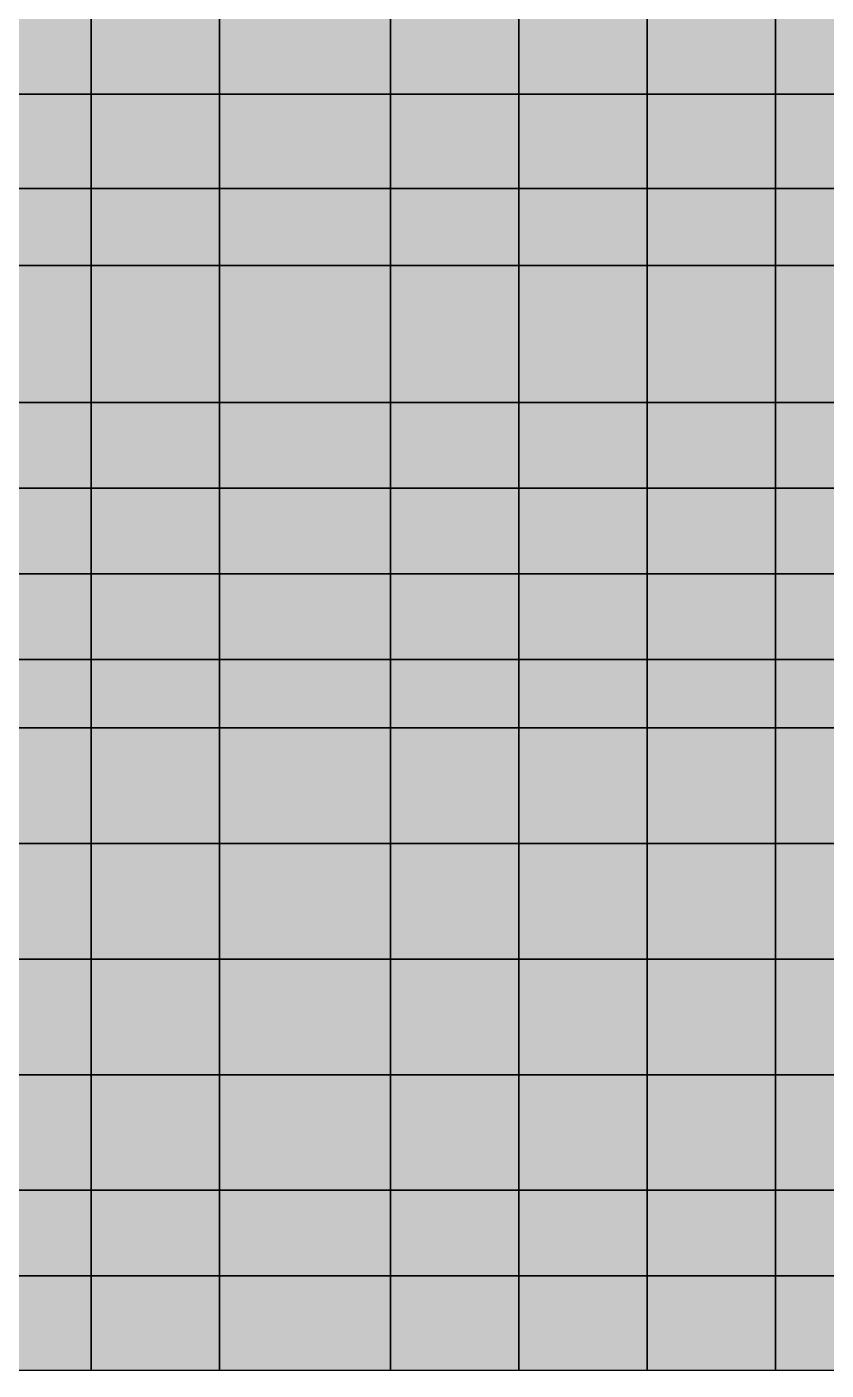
# Model space of a CAD drawing. Header units: inches. Extents: x -100 to 100, y -41 to 41.
# Drawn here: x -13.75 to -4.41, y -41.4 to -25.71 of the extents above; entities that cross this region are included whole.
import ezdxf

# ---------------------------------------------------------------- set-up
doc = ezdxf.new("R2010")
doc.units = ezdxf.units.IN
doc.header["$MEASUREMENT"] = 0

msp = doc.modelspace()

# ---------------------------------------------------------------- linework, layer by layer
at = {"color": 18, "true_color": 0x000000, "transparency": 33554532}
for p, q in [((-13, -26.5), (-13, -25.5)), ((-13, -25.5), (-13, -26.5)), ((-11.5, -26.5), (-11.5, -25.5)), ((-11.5, -25.5), (-11.5, -26.5)), ((-9.5, -25.5), (-9.5, -26.5)), ((-9.5, -26.5), (-9.5, -25.5)), ((-8, -26.5), (-8, -25.5)), ((-8, -25.5), (-8, -26.5)), ((-6.5, -26.5), (-6.5, -25.5)), ((-6.5, -25.5), (-6.5, -26.5)), ((-5, -26.5), (-5, -25.5)), ((-5, -25.5), (-5, -26.5)), ((-13, -26.5), (-14.5, -26.5)), ((-14.5, -26.5), (-13, -26.5)), ((-13, -27.6), (-13, -26.5)), ((-11.5, -26.5), (-13, -26.5)), ((-13, -26.5), (-13, -27.6)), ((-13, -26.5), (-11.5, -26.5)), ((-11.5, -27.6), (-11.5, -26.5)), ((-9.5, -26.5), (-11.5, -26.5)), ((-11.5, -26.5), (-11.5, -27.6)), ((-11.5, -26.5), (-9.5, -26.5)), ((-8, -26.5), (-9.5, -26.5)), ((-9.5, -26.5), (-9.5, -27.6)), ((-9.5, -26.5), (-8, -26.5)), ((-9.5, -27.6), (-9.5, -26.5)), ((-9.5, -26.5), (-9.5, -26.5)), ((-8, -27.6), (-8, -26.5)), ((-6.5, -26.5), (-8, -26.5)), ((-8, -26.5), (-8, -27.6)), ((-8, -26.5), (-6.5, -26.5)), ((-6.5, -27.6), (-6.5, -26.5)), ((-6.5, -26.5), (-5, -26.5)), ((-5, -26.5), (-6.5, -26.5)), ((-6.5, -26.5), (-6.5, -27.6)), ((-5, -27.6), (-5, -26.5)), ((-3.5, -26.5), (-5, -26.5)), ((-5, -26.5), (-5, -27.6)), ((-5, -26.5), (-3.5, -26.5)), ((-13, -27.6), (-14.5, -27.6)), ((-14.5, -27.6), (-13, -27.6)), ((-13, -28.5), (-13, -27.6)), ((-11.5, -27.6), (-13, -27.6)), ((-13, -27.6), (-13, -28.5)), ((-13, -27.6), (-11.5, -27.6)), ((-11.5, -28.5), (-11.5, -27.6)), ((-11.5, -27.6), (-11.5, -28.5)), ((-9.5, -27.6), (-11.5, -27.6)), ((-11.5, -27.6), (-9.5, -27.6)), ((-8, -27.6), (-9.5, -27.6)), ((-9.5, -27.6), (-9.5, -28.5)), ((-9.5, -27.6), (-8, -27.6)), ((-9.5, -28.5), (-9.5, -27.6)), ((-9.5, -27.6), (-9.5, -27.6)), ((-8, -28.5), (-8, -27.6)), ((-6.5, -27.6), (-8, -27.6)), ((-8, -27.6), (-8, -28.5)), ((-8, -27.6), (-6.5, -27.6)), ((-6.5, -28.5), (-6.5, -27.6)), ((-5, -27.6), (-6.5, -27.6)), ((-6.5, -27.6), (-6.5, -28.5)), ((-6.5, -27.6), (-5, -27.6)), ((-5, -28.5), (-5, -27.6)), ((-3.5, -27.6), (-5, -27.6)), ((-5, -27.6), (-5, -28.5)), ((-5, -27.6), (-3.5, -27.6)), ((-13, -28.5), (-14.5, -28.5)), ((-14.5, -28.5), (-13, -28.5)), ((-13, -30.1), (-13, -28.5)), ((-13, -28.5), (-11.5, -28.5)), ((-11.5, -28.5), (-13, -28.5)), ((-13, -28.5), (-13, -30.1)), ((-11.5, -30.1), (-11.5, -28.5)), ((-9.5, -28.5), (-11.5, -28.5)), ((-11.5, -28.5), (-11.5, -30.1)), ((-11.5, -28.5), (-9.5, -28.5)), ((-9.5, -28.5), (-8, -28.5)), ((-9.5, -30.1), (-9.5, -28.5)), ((-8, -28.5), (-9.5, -28.5)), ((-9.5, -28.5), (-9.5, -30.1)), ((-9.5, -28.5), (-9.5, -28.5)), ((-8, -28.5), (-6.5, -28.5)), ((-8, -30.1), (-8, -28.5)), ((-8, -28.5), (-8, -30.1)), ((-6.5, -28.5), (-8, -28.5)), ((-6.5, -28.5), (-5, -28.5)), ((-6.5, -30.1), (-6.5, -28.5)), ((-5, -28.5), (-6.5, -28.5)), ((-6.5, -28.5), (-6.5, -30.1)), ((-5, -28.5), (-3.5, -28.5)), ((-5, -30.1), (-5, -28.5)), ((-3.5, -28.5), (-5, -28.5)), ((-5, -28.5), (-5, -30.1)), ((-13, -30.1), (-14.5, -30.1)), ((-14.5, -30.1), (-13, -30.1)), ((-13, -31.1), (-13, -30.1)), ((-11.5, -30.1), (-13, -30.1)), ((-13, -30.1), (-13, -31.1)), ((-13, -30.1), (-11.5, -30.1)), ((-11.5, -31.1), (-11.5, -30.1)), ((-9.5, -30.1), (-11.5, -30.1)), ((-11.5, -30.1), (-11.5, -31.1)), ((-11.5, -30.1), (-9.5, -30.1)), ((-8, -30.1), (-9.5, -30.1)), ((-9.5, -30.1), (-9.5, -31.1)), ((-9.5, -31.1), (-9.5, -30.1)), ((-9.5, -30.1), (-8, -30.1)), ((-9.5, -30.1), (-9.5, -30.1)), ((-8, -31.1), (-8, -30.1)), ((-6.5, -30.1), (-8, -30.1)), ((-8, -30.1), (-8, -31.1)), ((-8, -30.1), (-6.5, -30.1)), ((-6.5, -31.1), (-6.5, -30.1)), ((-5, -30.1), (-6.5, -30.1)), ((-6.5, -30.1), (-6.5, -31.1)), ((-6.5, -30.1), (-5, -30.1)), ((-5, -31.1), (-5, -30.1)), ((-3.5, -30.1), (-5, -30.1)), ((-5, -30.1), (-5, -31.1)), ((-5, -30.1), (-3.5, -30.1)), ((-13, -31.1), (-14.5, -31.1)), ((-14.5, -31.1), (-13, -31.1)), ((-13, -32.1), (-13, -31.1)), ((-11.5, -31.1), (-13, -31.1)), ((-13, -31.1), (-13, -32.1)), ((-13, -31.1), (-11.5, -31.1)), ((-11.5, -32.1), (-11.5, -31.1)), ((-9.5, -31.1), (-11.5, -31.1)), ((-11.5, -31.1), (-11.5, -32.1)), ((-11.5, -31.1), (-9.5, -31.1)), ((-8, -31.1), (-9.5, -31.1)), ((-9.5, -31.1), (-9.5, -32.1)), ((-9.5, -31.1), (-8, -31.1)), ((-9.5, -32.1), (-9.5, -31.1)), ((-9.5, -31.1), (-9.5, -31.1)), ((-8, -32.1), (-8, -31.1)), ((-8, -31.1), (-8, -32.1)), ((-6.5, -31.1), (-8, -31.1)), ((-8, -31.1), (-6.5, -31.1)), ((-6.5, -32.1), (-6.5, -31.1)), ((-6.5, -31.1), (-6.5, -32.1)), ((-5, -31.1), (-6.5, -31.1)), ((-6.5, -31.1), (-5, -31.1)), ((-5, -32.1), (-5, -31.1)), ((-3.5, -31.1), (-5, -31.1)), ((-5, -31.1), (-5, -32.1)), ((-5, -31.1), (-3.5, -31.1)), ((-13, -32.1), (-14.5, -32.1)), ((-14.5, -32.1), (-13, -32.1)), ((-13, -33.1), (-13, -32.1)), ((-13, -32.1), (-13, -33.1)), ((-11.5, -32.1), (-13, -32.1)), ((-13, -32.1), (-11.5, -32.1)), ((-11.5, -33.1), (-11.5, -32.1)), ((-9.5, -32.1), (-11.5, -32.1)), ((-11.5, -32.1), (-11.5, -33.1)), ((-11.5, -32.1), (-9.5, -32.1)), ((-9.5, -32.1), (-8, -32.1)), ((-8, -32.1), (-9.5, -32.1)), ((-9.5, -32.1), (-9.5, -33.1)), ((-9.5, -33.1), (-9.5, -32.1)), ((-9.5, -32.1), (-9.5, -32.1)), ((-8, -33.1), (-8, -32.1)), ((-6.5, -32.1), (-8, -32.1)), ((-8, -32.1), (-8, -33.1)), ((-8, -32.1), (-6.5, -32.1)), ((-6.5, -33.1), (-6.5, -32.1)), ((-5, -32.1), (-6.5, -32.1)), ((-6.5, -32.1), (-6.5, -33.1)), ((-6.5, -32.1), (-5, -32.1)), ((-5, -33.1), (-5, -32.1)), ((-3.5, -32.1), (-5, -32.1)), ((-5, -32.1), (-5, -33.1)), ((-5, -32.1), (-3.5, -32.1)), ((-14.5, -33.1), (-13, -33.1)), ((-13, -33.1), (-14.5, -33.1)), ((-13, -33.1), (-11.5, -33.1)), ((-13, -33.9), (-13, -33.1)), ((-11.5, -33.1), (-13, -33.1)), ((-13, -33.1), (-13, -33.9)), ((-11.5, -33.1), (-9.5, -33.1)), ((-11.5, -33.9), (-11.5, -33.1)), ((-9.5, -33.1), (-11.5, -33.1)), ((-11.5, -33.1), (-11.5, -33.9)), ((-9.5, -33.1), (-8, -33.1)), ((-9.5, -33.9), (-9.5, -33.1)), ((-8, -33.1), (-9.5, -33.1)), ((-9.5, -33.1), (-9.5, -33.9)), ((-9.5, -33.1), (-9.5, -33.1)), ((-8, -33.1), (-6.5, -33.1)), ((-8, -33.9), (-8, -33.1)), ((-6.5, -33.1), (-8, -33.1)), ((-8, -33.1), (-8, -33.9)), ((-6.5, -33.1), (-5, -33.1)), ((-6.5, -33.9), (-6.5, -33.1)), ((-5, -33.1), (-6.5, -33.1)), ((-6.5, -33.1), (-6.5, -33.9)), ((-5, -33.1), (-3.5, -33.1)), ((-5, -33.9), (-5, -33.1)), ((-3.5, -33.1), (-5, -33.1)), ((-5, -33.1), (-5, -33.9)), ((-13, -33.9), (-14.5, -33.9)), ((-14.5, -33.9), (-13, -33.9)), ((-13, -35.25), (-13, -33.9)), ((-13, -33.9), (-13, -35.25)), ((-11.5, -33.9), (-13, -33.9)), ((-13, -33.9), (-11.5, -33.9)), ((-11.5, -35.25), (-11.5, -33.9)), ((-11.5, -33.9), (-11.5, -35.25)), ((-9.5, -33.9), (-11.5, -33.9)), ((-11.5, -33.9), (-9.5, -33.9)), ((-9.5, -35.25), (-9.5, -33.9)), ((-9.5, -33.9), (-9.5, -35.25)), ((-8, -33.9), (-9.5, -33.9)), ((-9.5, -33.9), (-8, -33.9)), ((-8, -35.25), (-8, -33.9)), ((-6.5, -33.9), (-8, -33.9)), ((-8, -33.9), (-8, -35.25)), ((-8, -33.9), (-6.5, -33.9)), ((-6.5, -35.25), (-6.5, -33.9)), ((-5, -33.9), (-6.5, -33.9)), ((-6.5, -33.9), (-6.5, -35.25)), ((-6.5, -33.9), (-5, -33.9)), ((-5, -35.25), (-5, -33.9)), ((-3.5, -33.9), (-5, -33.9)), ((-5, -33.9), (-5, -35.25)), ((-5, -33.9), (-3.5, -33.9)), ((-13, -35.25), (-14.5, -35.25)), ((-14.5, -35.25), (-13, -35.25)), ((-13, -36.6), (-13, -35.25)), ((-11.5, -35.25), (-13, -35.25)), ((-13, -35.25), (-13, -36.6)), ((-13, -35.25), (-11.5, -35.25)), ((-11.5, -36.6), (-11.5, -35.25)), ((-11.5, -35.25), (-11.5, -36.6)), ((-9.5, -35.25), (-11.5, -35.25)), ((-11.5, -35.25), (-9.5, -35.25)), ((-9.5, -36.6), (-9.5, -35.25)), ((-9.5, -35.25), (-9.5, -36.6)), ((-8, -35.25), (-9.5, -35.25)), ((-9.5, -35.25), (-8, -35.25)), ((-8, -36.6), (-8, -35.25)), ((-6.5, -35.25), (-8, -35.25)), ((-8, -35.25), (-8, -36.6)), ((-8, -35.25), (-6.5, -35.25)), ((-6.5, -36.6), (-6.5, -35.25)), ((-5, -35.25), (-6.5, -35.25)), ((-6.5, -35.25), (-6.5, -36.6)), ((-6.5, -35.25), (-5, -35.25)), ((-5, -36.6), (-5, -35.25)), ((-3.5, -35.25), (-5, -35.25)), ((-5, -35.25), (-5, -36.6)), ((-5, -35.25), (-3.5, -35.25)), ((-13, -36.6), (-14.5, -36.6)), ((-14.5, -36.6), (-13, -36.6)), ((-13, -37.95), (-13, -36.6)), ((-11.5, -36.6), (-13, -36.6)), ((-13, -36.6), (-13, -37.95)), ((-13, -36.6), (-11.5, -36.6)), ((-11.5, -37.95), (-11.5, -36.6)), ((-11.5, -36.6), (-11.5, -37.95)), ((-9.5, -36.6), (-11.5, -36.6)), ((-11.5, -36.6), (-9.5, -36.6)), ((-9.5, -37.95), (-9.5, -36.6)), ((-9.5, -36.6), (-9.5, -37.95)), ((-8, -36.6), (-9.5, -36.6)), ((-9.5, -36.6), (-8, -36.6)), ((-8, -37.95), (-8, -36.6)), ((-6.5, -36.6), (-8, -36.6)), ((-8, -36.6), (-8, -37.95)), ((-8, -36.6), (-6.5, -36.6)), ((-6.5, -37.95), (-6.5, -36.6)), ((-5, -36.6), (-6.5, -36.6)), ((-6.5, -36.6), (-6.5, -37.95)), ((-6.5, -36.6), (-5, -36.6)), ((-5, -37.95), (-5, -36.6)), ((-3.5, -36.6), (-5, -36.6)), ((-5, -36.6), (-5, -37.95)), ((-5, -36.6), (-3.5, -36.6)), ((-13, -37.95), (-14.5, -37.95)), ((-14.5, -37.95), (-13, -37.95)), ((-13, -39.3), (-13, -37.95)), ((-11.5, -37.95), (-13, -37.95)), ((-13, -37.95), (-13, -39.3)), ((-13, -37.95), (-11.5, -37.95)), ((-11.5, -39.3), (-11.5, -37.95)), ((-9.5, -37.95), (-11.5, -37.95)), ((-11.5, -37.95), (-11.5, -39.3)), ((-11.5, -37.95), (-9.5, -37.95)), ((-9.5, -39.3), (-9.5, -37.95)), ((-8, -37.95), (-9.5, -37.95)), ((-9.5, -37.95), (-9.5, -39.3)), ((-9.5, -37.95), (-8, -37.95)), ((-8, -39.3), (-8, -37.95)), ((-8, -37.95), (-6.5, -37.95)), ((-8, -37.95), (-8, -39.3)), ((-6.5, -37.95), (-8, -37.95)), ((-6.5, -39.3), (-6.5, -37.95)), ((-5, -37.95), (-6.5, -37.95)), ((-6.5, -37.95), (-6.5, -39.3)), ((-6.5, -37.95), (-5, -37.95)), ((-5, -39.3), (-5, -37.95)), ((-3.5, -37.95), (-5, -37.95)), ((-5, -37.95), (-5, -39.3)), ((-5, -37.95), (-3.5, -37.95)), ((-13, -39.3), (-14.5, -39.3)), ((-14.5, -39.3), (-13, -39.3)), ((-13, -40.3), (-13, -39.3)), ((-13, -39.3), (-13, -40.3)), ((-11.5, -39.3), (-13, -39.3)), ((-13, -39.3), (-11.5, -39.3)), ((-11.5, -40.3), (-11.5, -39.3)), ((-9.5, -39.3), (-11.5, -39.3)), ((-11.5, -39.3), (-11.5, -40.3)), ((-11.5, -39.3), (-9.5, -39.3)), ((-9.5, -40.3), (-9.5, -39.3)), ((-8, -39.3), (-9.5, -39.3)), ((-9.5, -39.3), (-9.5, -40.3)), ((-9.5, -39.3), (-8, -39.3)), ((-8, -40.3), (-8, -39.3)), ((-8, -39.3), (-8, -40.3)), ((-6.5, -39.3), (-8, -39.3)), ((-8, -39.3), (-6.5, -39.3)), ((-6.5, -40.3), (-6.5, -39.3)), ((-6.5, -39.3), (-6.5, -40.3)), ((-5, -39.3), (-6.5, -39.3)), ((-6.5, -39.3), (-5, -39.3)), ((-5, -40.3), (-5, -39.3)), ((-3.5, -39.3), (-5, -39.3)), ((-5, -39.3), (-5, -40.3)), ((-5, -39.3), (-3.5, -39.3)), ((-14.5, -40.3), (-13, -40.3)), ((-13, -40.3), (-14.5, -40.3)), ((-13, -40.3), (-11.5, -40.3)), ((-13, -41.4), (-13, -40.3)), ((-13, -40.3), (-13, -41.4)), ((-11.5, -40.3), (-13, -40.3)), ((-11.5, -40.3), (-9.5, -40.3)), ((-11.5, -41.4), (-11.5, -40.3)), ((-9.5, -40.3), (-11.5, -40.3)), ((-11.5, -40.3), (-11.5, -41.4)), ((-9.5, -40.3), (-8, -40.3)), ((-9.5, -41.4), (-9.5, -40.3)), ((-8, -40.3), (-9.5, -40.3)), ((-9.5, -40.3), (-9.5, -41.4)), ((-8, -40.3), (-6.5, -40.3)), ((-8, -41.4), (-8, -40.3)), ((-8, -40.3), (-8, -41.4)), ((-6.5, -40.3), (-8, -40.3)), ((-6.5, -40.3), (-5, -40.3)), ((-6.5, -41.4), (-6.5, -40.3)), ((-6.5, -40.3), (-6.5, -41.4)), ((-5, -40.3), (-6.5, -40.3)), ((-5, -40.3), (-3.5, -40.3)), ((-5, -41.4), (-5, -40.3)), ((-3.5, -40.3), (-5, -40.3)), ((-5, -40.3), (-5, -41.4)), ((-14.5, -41.4), (-13, -41.4)), ((-13, -41.4), (-11.5, -41.4)), ((-11.5, -41.4), (-9.5, -41.4)), ((-9.5, -41.4), (-8, -41.4)), ((-8, -41.4), (-6.5, -41.4)), ((-6.5, -41.4), (-5, -41.4)), ((-5, -41.4), (-3.5, -41.4))]:
    msp.add_line(p, q, dxfattribs=at)
at = {"color": 33, "true_color": 0xe99a4e, "transparency": 33554687}
for p, q in [((-9.5, -26.5), (-9.5, -26.5)), ((-9.5, -27.6), (-9.5, -27.6)), ((-9.5, -28.5), (-9.5, -28.5)), ((-9.5, -30.1), (-9.5, -30.1)), ((-9.5, -31.1), (-9.5, -31.1)), ((-9.5, -32.1), (-9.5, -32.1)), ((-9.5, -33.1), (-9.5, -33.1))]:
    msp.add_line(p, q, dxfattribs=at)
at = {"color": 8, "true_color": 0x7e8a72, "transparency": 33554687}
for points in [[(-14.5, -26.5), (-13, -26.5), (-13, -25.5)], [(-14.5, -26.5), (-13, -25.5), (-14.5, -25.5)], [(-13, -26.5), (-11.5, -26.5), (-11.5, -25.5)], [(-13, -26.5), (-11.5, -25.5), (-13, -25.5)], [(-11.5, -26.5), (-9.5, -26.5), (-9.5, -25.5)], [(-11.5, -26.5), (-9.5, -25.5), (-11.5, -25.5)], [(-14.5, -27.6), (-13, -27.6), (-13, -26.5)], [(-14.5, -27.6), (-13, -26.5), (-14.5, -26.5)], [(-13, -27.6), (-11.5, -27.6), (-11.5, -26.5)], [(-13, -27.6), (-11.5, -26.5), (-13, -26.5)], [(-11.5, -27.6), (-9.5, -27.6), (-9.5, -26.5)], [(-11.5, -27.6), (-9.5, -26.5), (-11.5, -26.5)], [(-14.5, -28.5), (-13, -28.5), (-13, -27.6)], [(-14.5, -28.5), (-13, -27.6), (-14.5, -27.6)], [(-13, -28.5), (-11.5, -28.5), (-11.5, -27.6)], [(-13, -28.5), (-11.5, -27.6), (-13, -27.6)], [(-11.5, -27.6), (-11.5, -28.5), (-9.5, -28.5)], [(-11.5, -27.6), (-9.5, -28.5), (-9.5, -27.6)], [(-13, -28.5), (-14.5, -28.5), (-14.5, -30.1)], [(-13, -28.5), (-14.5, -30.1), (-13, -30.1)], [(-11.5, -28.5), (-13, -28.5), (-13, -30.1)], [(-11.5, -28.5), (-13, -30.1), (-11.5, -30.1)], [(-9.5, -28.5), (-11.5, -28.5), (-11.5, -30.1)], [(-9.5, -28.5), (-11.5, -30.1), (-9.5, -30.1)], [(-14.5, -33.9), (-13, -33.9), (-13, -33.1)], [(-14.5, -33.9), (-13, -33.1), (-14.5, -33.1)], [(-13, -33.9), (-11.5, -33.9), (-11.5, -33.1)], [(-13, -33.9), (-11.5, -33.1), (-13, -33.1)], [(-11.5, -33.9), (-9.5, -33.9), (-9.5, -33.1)], [(-11.5, -33.9), (-9.5, -33.1), (-11.5, -33.1)], [(-9.5, -33.9), (-8, -33.9), (-8, -33.1)], [(-9.5, -33.9), (-8, -33.1), (-9.5, -33.1)], [(-8, -33.9), (-6.5, -33.9), (-6.5, -33.1)], [(-8, -33.9), (-6.5, -33.1), (-8, -33.1)], [(-5, -33.9), (-5, -33.1), (-6.5, -33.1)], [(-5, -33.9), (-6.5, -33.1), (-6.5, -33.9)], [(-5, -33.9), (-3.5, -33.9), (-3.5, -33.1)], [(-5, -33.9), (-3.5, -33.1), (-5, -33.1)]]:
    msp.add_solid(points, dxfattribs=at)
at = {"color": 250, "true_color": 0x36353d, "transparency": 33554687}
for points in [[(-9.5, -26.5), (-8, -26.5), (-8, -25.5)], [(-9.5, -26.5), (-8, -25.5), (-9.5, -25.5)], [(-8, -26.5), (-6.5, -26.5), (-6.5, -25.5)], [(-8, -26.5), (-6.5, -25.5), (-8, -25.5)], [(-5, -26.5), (-5, -25.5), (-6.5, -25.5)], [(-5, -26.5), (-6.5, -25.5), (-6.5, -26.5)], [(-5, -26.5), (-3.5, -26.5), (-3.5, -25.5)], [(-5, -26.5), (-3.5, -25.5), (-5, -25.5)], [(-9.5, -27.6), (-8, -27.6), (-8, -26.5)], [(-9.5, -27.6), (-8, -26.5), (-9.5, -26.5)], [(-8, -27.6), (-6.5, -27.6), (-6.5, -26.5)], [(-8, -27.6), (-6.5, -26.5), (-8, -26.5)], [(-5, -27.6), (-5, -26.5), (-6.5, -26.5)], [(-5, -27.6), (-6.5, -26.5), (-6.5, -27.6)], [(-5, -27.6), (-3.5, -27.6), (-3.5, -26.5)], [(-5, -27.6), (-3.5, -26.5), (-5, -26.5)], [(-9.5, -28.5), (-8, -28.5), (-8, -27.6)], [(-9.5, -28.5), (-8, -27.6), (-9.5, -27.6)], [(-8, -28.5), (-6.5, -28.5), (-6.5, -27.6)], [(-8, -28.5), (-6.5, -27.6), (-8, -27.6)], [(-5, -28.5), (-5, -27.6), (-6.5, -27.6)], [(-5, -28.5), (-6.5, -27.6), (-6.5, -28.5)], [(-5, -28.5), (-3.5, -28.5), (-3.5, -27.6)], [(-5, -28.5), (-3.5, -27.6), (-5, -27.6)]]:
    msp.add_solid(points, dxfattribs=at)
at = {"color": 153, "true_color": 0x7aa4c2, "transparency": 33554687}
for points in [[(-8, -28.5), (-9.5, -28.5), (-9.5, -30.1)], [(-8, -28.5), (-9.5, -30.1), (-8, -30.1)], [(-8, -28.5), (-8, -30.1), (-6.5, -30.1)], [(-8, -28.5), (-6.5, -30.1), (-6.5, -28.5)], [(-5, -30.1), (-5, -28.5), (-6.5, -28.5)], [(-5, -30.1), (-6.5, -28.5), (-6.5, -30.1)], [(-3.5, -28.5), (-5, -28.5), (-5, -30.1)], [(-3.5, -28.5), (-5, -30.1), (-3.5, -30.1)]]:
    msp.add_solid(points, dxfattribs=at)
at = {"color": 9, "true_color": 0xa7cad9, "transparency": 33554687}
for points in [[(-14.5, -31.1), (-13, -31.1), (-13, -30.1)], [(-14.5, -31.1), (-13, -30.1), (-14.5, -30.1)], [(-13, -31.1), (-11.5, -31.1), (-11.5, -30.1)], [(-13, -31.1), (-11.5, -30.1), (-13, -30.1)], [(-11.5, -31.1), (-9.5, -31.1), (-9.5, -30.1)], [(-11.5, -31.1), (-9.5, -30.1), (-11.5, -30.1)], [(-13, -31.1), (-14.5, -31.1), (-14.5, -32.1)], [(-13, -31.1), (-14.5, -32.1), (-13, -32.1)], [(-11.5, -31.1), (-13, -31.1), (-13, -32.1)], [(-11.5, -31.1), (-13, -32.1), (-11.5, -32.1)], [(-9.5, -31.1), (-11.5, -31.1), (-11.5, -32.1)], [(-9.5, -31.1), (-11.5, -32.1), (-9.5, -32.1)], [(-14.5, -32.1), (-14.5, -33.1), (-13, -33.1)], [(-14.5, -32.1), (-13, -33.1), (-13, -32.1)], [(-13, -32.1), (-13, -33.1), (-11.5, -33.1)], [(-13, -32.1), (-11.5, -33.1), (-11.5, -32.1)], [(-11.5, -33.1), (-9.5, -33.1), (-9.5, -32.1)], [(-11.5, -33.1), (-9.5, -32.1), (-11.5, -32.1)], [(-14.5, -41.4), (-13, -41.4), (-13, -40.3)], [(-14.5, -41.4), (-13, -40.3), (-14.5, -40.3)], [(-13, -40.3), (-13, -41.4), (-11.5, -41.4)], [(-13, -40.3), (-11.5, -41.4), (-11.5, -40.3)], [(-9.5, -40.3), (-11.5, -40.3), (-11.5, -41.4)], [(-9.5, -40.3), (-11.5, -41.4), (-9.5, -41.4)], [(-8, -40.3), (-9.5, -40.3), (-9.5, -41.4)], [(-8, -40.3), (-9.5, -41.4), (-8, -41.4)], [(-8, -40.3), (-8, -41.4), (-6.5, -41.4)], [(-8, -40.3), (-6.5, -41.4), (-6.5, -40.3)], [(-6.5, -40.3), (-6.5, -41.4), (-5, -41.4)], [(-6.5, -40.3), (-5, -41.4), (-5, -40.3)], [(-3.5, -40.3), (-5, -40.3), (-5, -41.4)], [(-3.5, -40.3), (-5, -41.4), (-3.5, -41.4)]]:
    msp.add_solid(points, dxfattribs=at)
at = {"color": 167, "true_color": 0x345582, "transparency": 33554687}
for points in [[(-9.5, -31.1), (-8, -31.1), (-8, -30.1)], [(-9.5, -31.1), (-8, -30.1), (-9.5, -30.1)], [(-8, -31.1), (-6.5, -31.1), (-6.5, -30.1)], [(-8, -31.1), (-6.5, -30.1), (-8, -30.1)], [(-5, -31.1), (-5, -30.1), (-6.5, -30.1)], [(-5, -31.1), (-6.5, -30.1), (-6.5, -31.1)], [(-5, -31.1), (-3.5, -31.1), (-3.5, -30.1)], [(-5, -31.1), (-3.5, -30.1), (-5, -30.1)], [(-8, -31.1), (-9.5, -31.1), (-9.5, -32.1)], [(-8, -31.1), (-9.5, -32.1), (-8, -32.1)], [(-8, -31.1), (-8, -32.1), (-6.5, -32.1)], [(-8, -31.1), (-6.5, -32.1), (-6.5, -31.1)], [(-6.5, -31.1), (-6.5, -32.1), (-5, -32.1)], [(-6.5, -31.1), (-5, -32.1), (-5, -31.1)], [(-3.5, -31.1), (-5, -31.1), (-5, -32.1)], [(-3.5, -31.1), (-5, -32.1), (-3.5, -32.1)], [(-9.5, -33.1), (-8, -33.1), (-8, -32.1)], [(-9.5, -33.1), (-8, -32.1), (-9.5, -32.1)], [(-8, -33.1), (-6.5, -33.1), (-6.5, -32.1)], [(-8, -33.1), (-6.5, -32.1), (-8, -32.1)], [(-5, -33.1), (-5, -32.1), (-6.5, -32.1)], [(-5, -33.1), (-6.5, -32.1), (-6.5, -33.1)], [(-3.5, -33.1), (-3.5, -32.1), (-5, -32.1)], [(-3.5, -33.1), (-5, -32.1), (-5, -33.1)]]:
    msp.add_solid(points, dxfattribs=at)
at = {"color": 254, "true_color": 0xd5d5d5, "transparency": 33554687}
for points in [[(-14.5, -35.25), (-13, -35.25), (-13, -33.9)], [(-14.5, -35.25), (-13, -33.9), (-14.5, -33.9)], [(-13, -33.9), (-13, -35.25), (-11.5, -35.25)], [(-13, -33.9), (-11.5, -35.25), (-11.5, -33.9)], [(-11.5, -33.9), (-11.5, -35.25), (-9.5, -35.25)], [(-11.5, -33.9), (-9.5, -35.25), (-9.5, -33.9)], [(-9.5, -33.9), (-9.5, -35.25), (-8, -35.25)], [(-9.5, -33.9), (-8, -35.25), (-8, -33.9)], [(-8, -35.25), (-6.5, -35.25), (-6.5, -33.9)], [(-8, -35.25), (-6.5, -33.9), (-8, -33.9)], [(-5, -35.25), (-5, -33.9), (-6.5, -33.9)], [(-5, -35.25), (-6.5, -33.9), (-6.5, -35.25)], [(-5, -35.25), (-3.5, -35.25), (-3.5, -33.9)], [(-5, -35.25), (-3.5, -33.9), (-5, -33.9)], [(-14.5, -36.6), (-13, -36.6), (-13, -35.25)], [(-14.5, -36.6), (-13, -35.25), (-14.5, -35.25)], [(-13, -36.6), (-11.5, -36.6), (-11.5, -35.25)], [(-13, -36.6), (-11.5, -35.25), (-13, -35.25)], [(-11.5, -35.25), (-11.5, -36.6), (-9.5, -36.6)], [(-11.5, -35.25), (-9.5, -36.6), (-9.5, -35.25)], [(-9.5, -35.25), (-9.5, -36.6), (-8, -36.6)], [(-9.5, -35.25), (-8, -36.6), (-8, -35.25)], [(-8, -36.6), (-6.5, -36.6), (-6.5, -35.25)], [(-8, -36.6), (-6.5, -35.25), (-8, -35.25)], [(-5, -36.6), (-5, -35.25), (-6.5, -35.25)], [(-5, -36.6), (-6.5, -35.25), (-6.5, -36.6)], [(-5, -36.6), (-3.5, -36.6), (-3.5, -35.25)], [(-5, -36.6), (-3.5, -35.25), (-5, -35.25)], [(-14.5, -37.95), (-13, -37.95), (-13, -36.6)], [(-14.5, -37.95), (-13, -36.6), (-14.5, -36.6)], [(-13, -37.95), (-11.5, -37.95), (-11.5, -36.6)], [(-13, -37.95), (-11.5, -36.6), (-13, -36.6)], [(-11.5, -36.6), (-11.5, -37.95), (-9.5, -37.95)], [(-11.5, -36.6), (-9.5, -37.95), (-9.5, -36.6)], [(-9.5, -36.6), (-9.5, -37.95), (-8, -37.95)], [(-9.5, -36.6), (-8, -37.95), (-8, -36.6)], [(-8, -37.95), (-6.5, -37.95), (-6.5, -36.6)], [(-8, -37.95), (-6.5, -36.6), (-8, -36.6)], [(-5, -37.95), (-5, -36.6), (-6.5, -36.6)], [(-5, -37.95), (-6.5, -36.6), (-6.5, -37.95)], [(-5, -37.95), (-3.5, -37.95), (-3.5, -36.6)], [(-5, -37.95), (-3.5, -36.6), (-5, -36.6)], [(-13, -37.95), (-14.5, -37.95), (-14.5, -39.3)], [(-13, -37.95), (-14.5, -39.3), (-13, -39.3)], [(-11.5, -37.95), (-13, -37.95), (-13, -39.3)], [(-11.5, -37.95), (-13, -39.3), (-11.5, -39.3)], [(-11.5, -39.3), (-9.5, -39.3), (-9.5, -37.95)], [(-11.5, -39.3), (-9.5, -37.95), (-11.5, -37.95)], [(-9.5, -39.3), (-8, -39.3), (-8, -37.95)], [(-9.5, -39.3), (-8, -37.95), (-9.5, -37.95)], [(-8, -37.95), (-8, -39.3), (-6.5, -39.3)], [(-8, -37.95), (-6.5, -39.3), (-6.5, -37.95)], [(-6.5, -39.3), (-5, -39.3), (-5, -37.95)], [(-6.5, -39.3), (-5, -37.95), (-6.5, -37.95)], [(-3.5, -37.95), (-5, -37.95), (-5, -39.3)], [(-3.5, -37.95), (-5, -39.3), (-3.5, -39.3)]]:
    msp.add_solid(points, dxfattribs=at)
at = {"color": 212, "true_color": 0xbd27e2, "transparency": 33554687}
for points in [[(-13, -39.3), (-14.5, -39.3), (-14.5, -40.3)], [(-13, -39.3), (-14.5, -40.3), (-13, -40.3)], [(-13, -39.3), (-13, -40.3), (-11.5, -40.3)], [(-13, -39.3), (-11.5, -40.3), (-11.5, -39.3)], [(-9.5, -39.3), (-11.5, -39.3), (-11.5, -40.3)], [(-9.5, -39.3), (-11.5, -40.3), (-9.5, -40.3)], [(-8, -39.3), (-9.5, -39.3), (-9.5, -40.3)], [(-8, -39.3), (-9.5, -40.3), (-8, -40.3)], [(-8, -39.3), (-8, -40.3), (-6.5, -40.3)], [(-8, -39.3), (-6.5, -40.3), (-6.5, -39.3)], [(-6.5, -39.3), (-6.5, -40.3), (-5, -40.3)], [(-6.5, -39.3), (-5, -40.3), (-5, -39.3)], [(-5, -40.3), (-3.5, -40.3), (-3.5, -39.3)], [(-5, -40.3), (-3.5, -39.3), (-5, -39.3)]]:
    msp.add_solid(points, dxfattribs=at)

doc.saveas('drawing.dxf')
